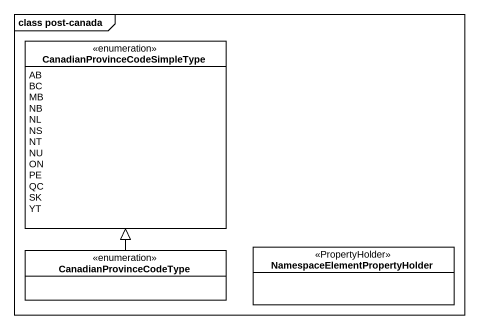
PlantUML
@startuml
mainframe class post-canada
hide circle
hide empty members
enum "CanadianProvinceCodeSimpleType" as CanadianProvinceCodeSimpleTy {
  AB
  BC
  MB
  NB
  NL
  NS
  NT
  NU
  ON
  PE
  QC
  SK
  YT
}
enum CanadianProvinceCodeType
class "NamespaceElementPropertyHolder" as NamespaceElementPropertyHold <<PropertyHolder>>
CanadianProvinceCodeType -up-|> CanadianProvinceCodeSimpleTy
@enduml
